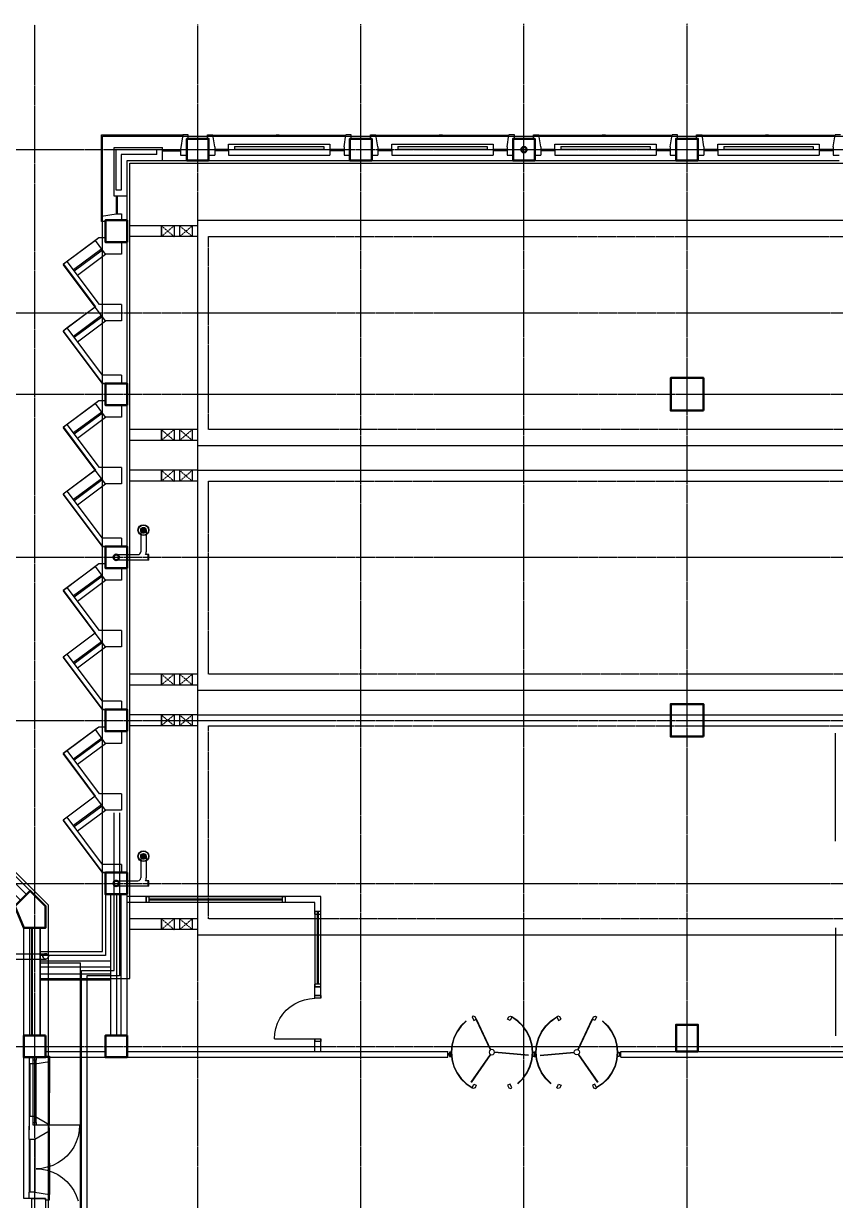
# Model space of a CAD drawing. Header units: millimetres. Extents: x -49883 to 71908, y -18440 to 67826.
# Drawn here: x -26738 to -11803, y 38443 to 60096 of the extents above; entities that cross this region are included whole.
import ezdxf

# ---------------------------------------------------------------- set-up
doc = ezdxf.new("R2010")
doc.units = ezdxf.units.MM
for name, pattern in [('PCENTRE', [50.8, 31.75, -6.35, 6.35, -6.35]), ('PCENTRE2', [28.575, 19.05, -3.175, 3.175, -3.175]), ('PDASHED', [19.05, 12.7, -6.35])]:
    doc.linetypes.add(name, pattern=pattern)
for name, color, linetype in [('Boundaries_and_building_grids', 140, 'PCENTRE2'), ('Fifth Floor - Roofs', 7, 'Continuous'), ('Fourth Floor - Curtain Walls', 1, 'Continuous'), ('Fourth Floor - Doors Windows and Openings', 1, 'Continuous'), ('Fourth Floor - Roofs', 2, 'Continuous'), ('Fourth Floor - Structural Members', 5, 'Continuous'), ('Third Floor - Curtain Walls', 1, 'Continuous'), ('Third Floor - Doors Windows and Openings', 1, 'Continuous'), ('Third Floor - Roofs', 2, 'Continuous'), ('Third Floor - Structural Members', 5, 'Continuous'), ('Third Floor - Walls', 3, 'Continuous')]:
    doc.layers.add(name, color=color, linetype=linetype)

# ---------------------------------------------------------------- blocks, each defined once
blk = doc.blocks.new('OffSetFullbore')
at = {"layer": 'Fourth Floor - Roofs', "linetype": 'Continuous'}
h = blk.add_hatch(dxfattribs=at)
h.set_pattern_fill('lines', color=256, scale=6.25, style=0)
h.set_pattern_definition([(0, (-14818.7696, 134.024), (0, 6.25), [])])
h.paths.add_polyline_path([(-550, -500, -1), (-450, -500, -1)])
at = {"layer": 'Fourth Floor - Roofs', "linetype": 'Continuous', "lineweight": -3}
for p, q in [((-600, 50), (0, 50)), ((-600, 50), (-600, -50)), ((-590, 50), (-590, -50)), ((-600, -50), (-541, -50)), ((-550, -500), (-550, -100)), ((-450, -500), (-450, -100)), ((0, -50), (-400, -50))]:
    blk.add_line(p, q, dxfattribs=at)
at = {"layer": 'Fourth Floor - Roofs', "linetype": 'Continuous'}
for radius in [100, 93.8, 50, 50]:
    blk.add_circle((-500, -500), radius, dxfattribs=at)
at = {"layer": 'Fourth Floor - Roofs', "linetype": 'Continuous', "lineweight": -3}
for centre, radius, start, end in [((0, 0), 50, 270, 90), ((-400, -100), 150, 160.5288, 180), ((-400, -100), 50, 90, 180)]:
    blk.add_arc(centre, radius, start, end, dxfattribs=at)
blk = doc.blocks.new('Roof Light Middle Block')
at = {"layer": 'Fourth Floor - Roofs', "color": 1, "linetype": 'Continuous', "lineweight": -3}
for p, q in [((-46250, 3850), (-47500, 3850)), ((-46925, 3850), (-46925, 3650)), ((-46250, 3850), (-1250, 3850)), ((-46250, -200), (-46250, 3850)), ((-46250, 3650), (-47500, 3650)), ((-46250, 100), (-47500, 100)), ((-46925, 100), (-46925, -100)), ((-46250, -100), (-47500, -100)), ((-1250, -200), (-46250, -200))]:
    blk.add_line(p, q, dxfattribs=at)
at = {"layer": 'Fourth Floor - Roofs', "color": 1, "linetype": 'PDASHED', "lineweight": -3}
for p, q in [((-46685, 3850), (-46920, 3650)), ((-46920, 3850), (-46920, 3650)), ((-46920, 3850), (-46685, 3650)), ((-46685, 3850), (-46685, 3650)), ((-46585, 3850), (-46585, 3650)), ((-46585, 3850), (-46350, 3650)), ((-46350, 3850), (-46585, 3650)), ((-46350, 3850), (-46350, 3650)), ((-46920, 100), (-46685, -100)), ((-46920, 100), (-46920, -100)), ((-46685, 100), (-46920, -100)), ((-46685, 100), (-46685, -100)), ((-46350, 100), (-46585, -100)), ((-46585, 100), (-46585, -100)), ((-46585, 100), (-46350, -100)), ((-46350, 100), (-46350, -100))]:
    blk.add_line(p, q, dxfattribs=at)
at = {"layer": 'Fourth Floor - Roofs', "color": 1, "linetype": 'PCENTRE', "lineweight": -3}
for p, q in [((-46050, 100), (-46050, 3650)), ((-46050, 3650), (-1450, 3650)), ((-1450, 100), (-46050, 100))]:
    blk.add_line(p, q, dxfattribs=at)
blk = doc.blocks.new('Roof Light Middle Block(1)')
at = {"layer": 'Fourth Floor - Roofs', "color": 1, "linetype": 'Continuous', "lineweight": -3}
for p, q in [((-46250, -200), (-46250, 3950)), ((-46250, 3950), (-1250, 3950)), ((-46250, 3850), (-47500, 3850)), ((-46925, 3850), (-46925, 3650)), ((-46250, 3650), (-47500, 3650)), ((-46250, 100), (-47500, 100)), ((-46925, 100), (-46925, -100)), ((-46250, -100), (-47500, -100)), ((-1250, -200), (-46250, -200))]:
    blk.add_line(p, q, dxfattribs=at)
at = {"layer": 'Fourth Floor - Roofs', "color": 1, "linetype": 'PDASHED', "lineweight": -3}
for p, q in [((-46920, 3850), (-46685, 3650)), ((-46920, 3850), (-46920, 3650)), ((-46685, 3850), (-46920, 3650)), ((-46685, 3850), (-46685, 3650)), ((-46585, 3850), (-46585, 3650)), ((-46350, 3850), (-46585, 3650)), ((-46585, 3850), (-46350, 3650)), ((-46350, 3850), (-46350, 3650)), ((-46685, 100), (-46920, -100)), ((-46920, 100), (-46685, -100)), ((-46920, 100), (-46920, -100)), ((-46685, 100), (-46685, -100)), ((-46350, 100), (-46585, -100)), ((-46585, 100), (-46350, -100)), ((-46585, 100), (-46585, -100)), ((-46350, 100), (-46350, -100))]:
    blk.add_line(p, q, dxfattribs=at)
at = {"layer": 'Fourth Floor - Roofs', "color": 1, "linetype": 'PCENTRE', "lineweight": -3}
for p, q in [((-46050, 3650), (-1450, 3650)), ((-46050, 100), (-46050, 3650)), ((-1450, 100), (-46050, 100))]:
    blk.add_line(p, q, dxfattribs=at)
blk = doc.blocks.new('100FullboreOnly')
at = {"layer": 'Fifth Floor - Roofs', "linetype": 'Continuous'}
h = blk.add_hatch(dxfattribs=at)
h.set_pattern_fill('lines', color=256, scale=6.25, style=0)
h.set_pattern_definition([(0, (-14929.808, 245.063), (0, 6.25), [])])
h.paths.add_polyline_path([(-550, -500, -1), (-450, -500, -1)])
at = {"layer": 'Fifth Floor - Roofs', "linetype": 'Continuous', "lineweight": -3}
for p, q in [((-535, -465), (-35, 35)), ((-465, -535), (35, -35))]:
    blk.add_line(p, q, dxfattribs=at)
blk.add_circle((0, 0), 50, dxfattribs=at)
at = {"layer": 'Fifth Floor - Roofs', "linetype": 'Continuous'}
for radius in [100, 93.8, 50, 50]:
    blk.add_circle((-500, -500), radius, dxfattribs=at)
at = {"layer": 'Fifth Floor - Roofs', "linetype": 'Continuous', "lineweight": -3}
blk.add_arc((0, 0), 50, 315, 135, dxfattribs=at)

msp = doc.modelspace()

# ---------------------------------------------------------------- linework, layer by layer
at = {"layer": 'Boundaries_and_building_grids', "color": 140, "linetype": 'PCENTRE', "lineweight": -3}
for p, q in [((-26533, -6274), (-26533, 60075)), ((-23533, -11774), (-23533, 60080)), ((-20533, -11774), (-20533, 60085)), ((-17533, -11774), (-17533, 60091)), ((-14533, -11774), (-14533, 60096)), ((-49883, 57776), (47817, 57776)), ((-49883, 54776), (47817, 54776)), ((-49883, 53276), (47817, 53276)), ((-49883, 50276), (47817, 50276)), ((-49883, 47276), (47817, 47276)), ((-49883, 44276), (47817, 44276)), ((-49883, 41276), (47817, 41276))]:
    msp.add_line(p, q, dxfattribs=at)
at = {"layer": 'Fifth Floor - Roofs', "color": 3, "linetype": 'Continuous'}
for p, q in [((-27679, 45276, 17250), (-26283, 43879, 17250)), ((-26283, 43879, 17250), (-26283, 34172, 17250))]:
    msp.add_line(p, q, dxfattribs=at)
at = {"layer": 'Fourth Floor - Curtain Walls', "color": 3, "linetype": 'Continuous', "lineweight": -3}
for p, q in [((-26633, 41076, 13800), (-26633, 40958, 13800)), ((-26533, 40958, 13800), (-26633, 40958, 13800)), ((-26533, 40958, 13800), (-26263, 41000, 13800)), ((-26333, 41099, 13800), (-26263, 41099, 13800)), ((-26263, 41099, 13800), (-26263, 41000, 13800)), ((-26634, 39989, 13800), (-26634, 39743, 13800)), ((-26533, 39989, 13800), (-26634, 39989, 13800)), ((-26265, 39835, 13800), (-26533, 39989, 13800)), ((-26634, 39562, 13800), (-26634, 39809, 13800)), ((-26265, 39717, 13800), (-26533, 39562, 13800)), ((-26265, 39776, 13800), (-26265, 39835, 13800)), ((-26265, 39776, 13800), (-26265, 39717, 13800)), ((-26533, 39562, 13800), (-26634, 39562, 13800)), ((-26633, 38476, 13800), (-26633, 38594, 13800)), ((-26533, 38594, 13800), (-26633, 38594, 13800)), ((-26533, 38594, 13800), (-26263, 38552, 13800)), ((-26263, 38452, 13800), (-26263, 38552, 13800)), ((-26333, 38452, 13800), (-26263, 38452, 13800))]:
    msp.add_line(p, q, dxfattribs=at)
at = {"layer": 'Fourth Floor - Curtain Walls', "color": 3, "linetype": 'Continuous', "lineweight": -3, "elevation": 13800}
msp.add_lwpolyline([(-26333, 38452), (-26333, 38476), (-26733, 38476), (-26733, 41076), (-26333, 41076), (-26333, 41099)], dxfattribs=at)
at = {"layer": 'Fourth Floor - Doors Windows and Openings', "color": 1, "linetype": 'Continuous', "lineweight": -3}
for p, q in [((-26633, 40958, 13800), (-26634, 39989, 13800)), ((-26614, 39989, 13800), (-26614, 40958, 13800)), ((-26533, 40958, 13800), (-26533, 39989, 13800)), ((-26263, 41000, 13800), (-26265, 39835, 13800)), ((-26265, 39717, 13800), (-26263, 38552, 13800)), ((-26634, 39562, 13800), (-26633, 38594, 13800)), ((-26614, 38594, 13800), (-26614, 39562, 13800)), ((-26533, 39562, 13800), (-26533, 38594, 13800))]:
    msp.add_line(p, q, dxfattribs=at)
at = {"layer": 'Fourth Floor - Roofs', "color": 3, "linetype": 'Continuous'}
for p, q in [((-25283, 43026, 13800), (-25283, 58026, 13800)), ((-25283, 58026, 13800), (23217, 58026, 13800))]:
    msp.add_line(p, q, dxfattribs=at)
at = {"layer": 'Fourth Floor - Roofs', "color": 3, "linetype": 'Continuous', "lineweight": -3}
for p, q in [((-24783, 57526, 13800), (22717, 57526, 13800)), ((-24783, 42526, 13800), (-24783, 57526, 13800)), ((-26433, 43026, 13800), (-25283, 43026, 13800)), ((-26433, 42526, 13800), (-24783, 42526, 13800))]:
    msp.add_line(p, q, dxfattribs=at)
at = {"layer": 'Fourth Floor - Roofs', "color": 1, "linetype": 'Continuous', "lineweight": -3}
for p, q in [((-25073, 42676, 13800), (-25073, 45576, 13800)), ((-24973, 45576, 13800), (-24973, 42576, 13800)), ((-26433, 42816, 13800), (-25693, 42816, 13800)), ((-25693, 36736, 13800), (-25693, 42816, 13800)), ((-25673, 36886, 13800), (-25673, 42676, 13800)), ((-25673, 42676, 13800), (-25073, 42676, 13800)), ((-24973, 42576, 13800), (-25573, 42576, 13800)), ((-25573, 42576, 13800), (-25573, 36986, 13800))]:
    msp.add_line(p, q, dxfattribs=at)
at = {"layer": 'Fourth Floor - Roofs', "color": 1, "linetype": 'Continuous', "lineweight": -3, "elevation": 13800}
msp.add_lwpolyline([(-25233, 56153), (-25352, 56153), (-26004, 55667), (-25417, 54881), (-26008, 54439), (-25288, 53476), (-25233, 53476), (-25233, 53153), (-25352, 53153), (-26004, 52667), (-25417, 51881), (-26008, 51439), (-25288, 50476), (-25233, 50476), (-25233, 50153), (-25352, 50153), (-26004, 49667), (-25421, 48878), (-26008, 48439), (-25288, 47476), (-25233, 47476), (-25233, 47153), (-25352, 47153), (-26004, 46667), (-25421, 45878), (-26008, 45439), (-25288, 44476), (-25233, 44476)], dxfattribs=at)
at = {"layer": 'Fourth Floor - Roofs', "linetype": 'Continuous', "lineweight": -3}
msp.add_circle((-26330, 42933, 13800), 50, dxfattribs=at)
at = {"layer": 'Fourth Floor - Structural Members', "color": 5, "linetype": 'Continuous'}
msp.add_line((-26733, 41476, 13800), (-26733, 43459, 13800), dxfattribs=at)
at = {"layer": 'Fourth Floor - Structural Members', "color": 8, "linetype": 'Continuous', "lineweight": 50, "elevation": 13800}
for points in [[(-23333, 57576), (-23733, 57576), (-23733, 57976), (-23333, 57976), (-23333, 57576)], [(-20333, 57576), (-20733, 57576), (-20733, 57976), (-20333, 57976), (-20333, 57576)], [(-17333, 57576), (-17733, 57576), (-17733, 57976), (-17333, 57976), (-17333, 57576)], [(-14333, 57576), (-14733, 57576), (-14733, 57976), (-14333, 57976), (-14333, 57576)], [(-24833, 56076), (-25233, 56076), (-25233, 56476), (-24833, 56476), (-24833, 56076)], [(-14233, 52976), (-14833, 52976), (-14833, 53576), (-14233, 53576), (-14233, 52976)], [(-24833, 53076), (-25233, 53076), (-25233, 53476), (-24833, 53476), (-24833, 53076)], [(-24833, 50076), (-25233, 50076), (-25233, 50476), (-24833, 50476), (-24833, 50076)], [(-24833, 47076), (-25233, 47076), (-25233, 47476), (-24833, 47476), (-24833, 47076)], [(-14233, 46976), (-14833, 46976), (-14833, 47576), (-14233, 47576), (-14233, 46976)], [(-24833, 44076), (-25233, 44076), (-25233, 44476), (-24833, 44476), (-24833, 44076)], [(-24833, 41076), (-25233, 41076), (-25233, 41476), (-24833, 41476), (-24833, 41076)]]:
    msp.add_lwpolyline(points, dxfattribs=at)
at = {"layer": 'Fourth Floor - Structural Members', "color": 5, "linetype": 'Continuous', "elevation": 13800}
for points in [[(-27488, 44872), (-26686, 44071), (-26792, 43965), (-27594, 44766)], [(-26583, 43459), (-26433, 43459), (-26433, 41476), (-26583, 41476)], [(-26583, 36976), (-26583, 38476), (-26333, 38476), (-26333, 38076), (-26433, 38076), (-26433, 36976)]]:
    msp.add_lwpolyline(points, close=True, dxfattribs=at)
at = {"layer": 'Fourth Floor - Structural Members', "color": 5, "linetype": 'Continuous', "lineweight": 50, "elevation": 13800}
msp.add_lwpolyline([(-26898, 43859), (-26616, 44141), (-26333, 43859), (-26333, 43459), (-26733, 43459)], close=True, dxfattribs=at)
at = {"layer": 'Fourth Floor - Structural Members', "color": 8, "linetype": 'Continuous', "lineweight": 50, "elevation": 13800}
msp.add_lwpolyline([(-14733, 41186), (-14733, 41676), (-14333, 41676), (-14333, 41186)], close=True, dxfattribs=at)
at = {"layer": 'Fourth Floor - Structural Members', "color": 5, "linetype": 'Continuous', "lineweight": 50, "elevation": 13800}
msp.add_lwpolyline([(-26333, 41476), (-26733, 41476), (-26733, 41076), (-26333, 41076), (-26333, 41476)], dxfattribs=at)
at = {"layer": 'Fourth Floor - Structural Members', "color": 8, "linetype": 'Continuous', "lineweight": 50}
for centre in [(-17533, 57776, 13800), (-25033, 50276, 13800), (-25033, 44276, 13800)]:
    msp.add_circle(centre, 50, dxfattribs=at)
at = {"layer": 'Third Floor - Curtain Walls', "color": 3, "linetype": 'Continuous'}
for p, q in [((-23809, 58046, 10350), (-23851, 57776, 10350)), ((-23709, 58046, 10350), (-23809, 58046, 10350)), ((-23709, 57976, 10350), (-23709, 58046, 10350)), ((-23356, 57976, 10350), (-23356, 58046, 10350)), ((-23356, 58046, 10350), (-23257, 58046, 10350)), ((-23222, 57826, 10350), (-23257, 58046, 10350)), ((-20843, 57826, 10350), (-20809, 58046, 10350)), ((-20709, 58046, 10350), (-20809, 58046, 10350)), ((-20709, 57976, 10350), (-20709, 58046, 10350)), ((-20356, 57976, 10350), (-20356, 58046, 10350)), ((-20356, 58046, 10350), (-20257, 58046, 10350)), ((-20222, 57826, 10350), (-20257, 58046, 10350)), ((-17843, 57826, 10350), (-17809, 58046, 10350)), ((-17709, 58046, 10350), (-17809, 58046, 10350)), ((-17709, 57976, 10350), (-17709, 58046, 10350)), ((-17356, 57976, 10350), (-17356, 58046, 10350)), ((-17356, 58046, 10350), (-17257, 58046, 10350)), ((-17222, 57826, 10350), (-17257, 58046, 10350)), ((-14843, 57826, 10350), (-14809, 58046, 10350)), ((-14709, 58046, 10350), (-14809, 58046, 10350)), ((-14709, 57976, 10350), (-14709, 58046, 10350)), ((-14356, 58046, 10350), (-14257, 58046, 10350)), ((-14356, 57976, 10350), (-14356, 58046, 10350)), ((-14222, 57826, 10350), (-14257, 58046, 10350)), ((-11843, 57826, 10350), (-11809, 58046, 10350)), ((-11709, 58046, 10350), (-11809, 58046, 10350)), ((-25073, 57816, 10350), (-24179, 57816, 10350)), ((-25073, 56922, 10350), (-25073, 57816, 10350)), ((-24179, 57576, 10350), (-24179, 57816, 10350)), ((-23733, 57576, 10350), (-23733, 57976, 10350)), ((-23733, 57976, 10350), (-23709, 57976, 10350)), ((-23356, 57976, 10350), (-23333, 57976, 10350)), ((-23333, 57976, 10350), (-23333, 57576, 10350)), ((-23222, 57826, 10350), (-23222, 57676, 10350)), ((-22855, 57836, 10350), (-22855, 57786, 10350)), ((-22855, 57836, 10350), (-21211, 57836, 10350)), ((-21211, 57836, 10350), (-21211, 57786, 10350)), ((-20843, 57826, 10350), (-20843, 57676, 10350)), ((-20733, 57976, 10350), (-20709, 57976, 10350)), ((-20733, 57576, 10350), (-20733, 57976, 10350)), ((-20356, 57976, 10350), (-20333, 57976, 10350)), ((-20333, 57976, 10350), (-20333, 57576, 10350)), ((-20222, 57826, 10350), (-20222, 57676, 10350)), ((-19855, 57836, 10350), (-18211, 57836, 10350)), ((-19855, 57836, 10350), (-19855, 57786, 10350)), ((-18211, 57836, 10350), (-18211, 57786, 10350)), ((-17843, 57826, 10350), (-17843, 57676, 10350)), ((-17733, 57976, 10350), (-17709, 57976, 10350)), ((-17733, 57576, 10350), (-17733, 57976, 10350)), ((-17356, 57976, 10350), (-17333, 57976, 10350)), ((-17333, 57976, 10350), (-17333, 57576, 10350)), ((-17222, 57826, 10350), (-17222, 57676, 10350)), ((-16855, 57836, 10350), (-16855, 57786, 10350)), ((-16855, 57836, 10350), (-15211, 57836, 10350)), ((-15211, 57836, 10350), (-15211, 57786, 10350)), ((-14843, 57826, 10350), (-14843, 57676, 10350)), ((-14733, 57576, 10350), (-14733, 57976, 10350)), ((-14733, 57976, 10350), (-14709, 57976, 10350)), ((-14356, 57976, 10350), (-14333, 57976, 10350)), ((-14333, 57976, 10350), (-14333, 57576, 10350)), ((-14222, 57826, 10350), (-14222, 57676, 10350)), ((-13855, 57836, 10350), (-12211, 57836, 10350)), ((-13855, 57836, 10350), (-13855, 57786, 10350)), ((-12211, 57836, 10350), (-12211, 57786, 10350)), ((-11843, 57826, 10350), (-11843, 57676, 10350)), ((-25033, 57776, 10350), (-24289, 57776, 10350)), ((-25033, 57032, 10350), (-25033, 57776, 10350)), ((-24289, 57686, 10350), (-24943, 57686, 10350)), ((-24943, 57686, 10350), (-24943, 57032, 10350)), ((-24289, 57686, 10350), (-24289, 57776, 10350)), ((-23851, 57776, 10350), (-23851, 57676, 10350)), ((-23851, 57676, 10350), (-23733, 57676, 10350)), ((-23333, 57676, 10350), (-23222, 57676, 10350)), ((-22965, 57776, 10350), (-22965, 57676, 10350)), ((-22965, 57676, 10350), (-21101, 57676, 10350)), ((-22855, 57786, 10350), (-21211, 57786, 10350)), ((-21101, 57776, 10350), (-21101, 57676, 10350)), ((-20843, 57676, 10350), (-20733, 57676, 10350)), ((-20333, 57676, 10350), (-20222, 57676, 10350)), ((-19965, 57776, 10350), (-19965, 57676, 10350)), ((-19965, 57676, 10350), (-18101, 57676, 10350)), ((-19855, 57786, 10350), (-18211, 57786, 10350)), ((-18101, 57776, 10350), (-18101, 57676, 10350)), ((-17843, 57676, 10350), (-17733, 57676, 10350)), ((-17333, 57676, 10350), (-17222, 57676, 10350)), ((-16965, 57776, 10350), (-16965, 57676, 10350)), ((-16965, 57676, 10350), (-15101, 57676, 10350)), ((-16855, 57786, 10350), (-15211, 57786, 10350)), ((-15101, 57776, 10350), (-15101, 57676, 10350)), ((-14843, 57676, 10350), (-14733, 57676, 10350)), ((-14333, 57676, 10350), (-14222, 57676, 10350)), ((-13965, 57776, 10350), (-13965, 57676, 10350)), ((-13965, 57676, 10350), (-12101, 57676, 10350)), ((-13855, 57786, 10350), (-12211, 57786, 10350)), ((-12101, 57776, 10350), (-12101, 57676, 10350)), ((-11843, 57676, 10350), (-11733, 57676, 10350)), ((-24833, 56476, 10350), (-24833, 57576, 10350)), ((-24833, 57576, 10350), (-23733, 57576, 10350)), ((-23333, 57576, 10350), (-20733, 57576, 10350)), ((-20333, 57576, 10350), (-17733, 57576, 10350)), ((-17333, 57576, 10350), (-14733, 57576, 10350)), ((-14333, 57576, 10350), (-11733, 57576, 10350)), ((-24943, 57032, 10350), (-25033, 57032, 10350)), ((-24833, 56922, 10350), (-25073, 56922, 10350)), ((-25303, 56552, 10350), (-25033, 56594, 10350)), ((-25303, 56452, 10350), (-25303, 56552, 10350)), ((-25033, 56594, 10350), (-24933, 56594, 10350)), ((-24933, 56594, 10350), (-24933, 56476, 10350)), ((-25233, 56452, 10350), (-25303, 56452, 10350)), ((-24833, 56476, 10350), (-25233, 56476, 10350)), ((-25233, 56476, 10350), (-25233, 56452, 10350)), ((-25352, 56153, 10350), (-25417, 56105, 10350)), ((-25228, 55853, 10350), (-25417, 56105, 10350)), ((-25233, 56153, 10350), (-25352, 56153, 10350)), ((-24933, 56076, 10350), (-24933, 55853, 10350)), ((-25933, 55719, 10350), (-26008, 55663, 10350)), ((-25233, 54626, 10350), (-26008, 55663, 10350)), ((-25339, 54926, 10350), (-25933, 55719, 10350)), ((-24933, 55853, 10350), (-25228, 55853, 10350)), ((-24933, 54926, 10350), (-25339, 54926, 10350)), ((-24933, 54926, 10350), (-24933, 54626, 10350)), ((-24933, 54626, 10350), (-25233, 54626, 10350)), ((-25933, 54495, 10350), (-26008, 54439, 10350)), ((-25288, 53476, 10350), (-26008, 54439, 10350)), ((-25283, 53626, 10350), (-25933, 54495, 10350)), ((-24933, 53626, 10350), (-25283, 53626, 10350)), ((-24933, 53626, 10350), (-24933, 53476, 10350)), ((-24833, 53476, 10350), (-25288, 53476, 10350)), ((-25352, 53153, 10350), (-25417, 53105, 10350)), ((-25228, 52853, 10350), (-25417, 53105, 10350)), ((-25233, 53153, 10350), (-25352, 53153, 10350)), ((-24933, 53076, 10350), (-24933, 52853, 10350)), ((-24933, 52853, 10350), (-25228, 52853, 10350)), ((-25933, 52719, 10350), (-26008, 52663, 10350)), ((-25233, 51626, 10350), (-26008, 52663, 10350)), ((-25339, 51926, 10350), (-25933, 52719, 10350)), ((-24933, 51926, 10350), (-25339, 51926, 10350)), ((-24933, 51926, 10350), (-24933, 51626, 10350)), ((-24933, 51626, 10350), (-25233, 51626, 10350)), ((-25933, 51495, 10350), (-26008, 51439, 10350)), ((-25288, 50476, 10350), (-26008, 51439, 10350)), ((-25283, 50626, 10350), (-25933, 51495, 10350)), ((-24833, 50476, 10350), (-25288, 50476, 10350)), ((-24933, 50626, 10350), (-25283, 50626, 10350)), ((-24933, 50626, 10350), (-24933, 50476, 10350)), ((-25352, 50153, 10350), (-25417, 50105, 10350)), ((-25228, 49853, 10350), (-25417, 50105, 10350)), ((-25233, 50153, 10350), (-25352, 50153, 10350)), ((-24933, 50076, 10350), (-24933, 49853, 10350)), ((-24933, 49853, 10350), (-25228, 49853, 10350)), ((-25933, 49719, 10350), (-26008, 49663, 10350)), ((-25233, 48626, 10350), (-26008, 49663, 10350)), ((-25339, 48926, 10350), (-25933, 49719, 10350)), ((-24933, 48926, 10350), (-25339, 48926, 10350)), ((-24933, 48926, 10350), (-24933, 48626, 10350)), ((-24933, 48626, 10350), (-25233, 48626, 10350)), ((-25933, 48495, 10350), (-26008, 48439, 10350)), ((-25288, 47476, 10350), (-26008, 48439, 10350)), ((-25283, 47626, 10350), (-25933, 48495, 10350)), ((-24833, 47476, 10350), (-25288, 47476, 10350)), ((-24933, 47626, 10350), (-25283, 47626, 10350)), ((-24933, 47626, 10350), (-24933, 47476, 10350)), ((-25352, 47153, 10350), (-25417, 47105, 10350)), ((-25228, 46853, 10350), (-25417, 47105, 10350)), ((-25233, 47153, 10350), (-25352, 47153, 10350)), ((-24933, 47076, 10350), (-24933, 46853, 10350)), ((-24933, 46853, 10350), (-25228, 46853, 10350)), ((-25933, 46719, 10350), (-26008, 46663, 10350)), ((-25233, 45626, 10350), (-26008, 46663, 10350)), ((-25339, 45926, 10350), (-25933, 46719, 10350)), ((-24933, 45926, 10350), (-25339, 45926, 10350)), ((-24933, 45926, 10350), (-24933, 45626, 10350)), ((-25933, 45495, 10350), (-26008, 45439, 10350)), ((-25283, 44626, 10350), (-25933, 45495, 10350)), ((-24933, 45626, 10350), (-25233, 45626, 10350)), ((-25288, 44476, 10350), (-26008, 45439, 10350)), ((-24933, 44626, 10350), (-25283, 44626, 10350)), ((-24933, 44626, 10350), (-24933, 44476, 10350)), ((-24833, 44476, 10350), (-25288, 44476, 10350)), ((-25133, 44076, 10350), (-25233, 44076, 10350)), ((-25233, 44076, 10350), (-25233, 42952, 10350)), ((-25233, 42952, 10350), (-26433, 42952, 10350))]:
    msp.add_line(p, q, dxfattribs=at)
at = {"layer": 'Third Floor - Curtain Walls', "color": 3, "linetype": 'Continuous', "elevation": 10350}
for points in [[(-22965, 57776), (-22965, 57876), (-21101, 57876), (-21101, 57776)], [(-19965, 57776), (-19965, 57876), (-18101, 57876), (-18101, 57776)], [(-16965, 57776), (-16965, 57876), (-15101, 57876), (-15101, 57776)], [(-13965, 57776), (-13965, 57876), (-12101, 57876), (-12101, 57776)], [(-24833, 53476), (-24833, 56076), (-25233, 56076), (-25233, 56153)], [(-24833, 50476), (-24833, 53076), (-25233, 53076), (-25233, 53153)], [(-24833, 47476), (-24833, 50076), (-25233, 50076), (-25233, 50153)], [(-24833, 44476), (-24833, 47076), (-25233, 47076), (-25233, 47153)]]:
    msp.add_lwpolyline(points, dxfattribs=at)
at = {"layer": 'Third Floor - Doors Windows and Openings', "color": 1, "linetype": 'Continuous'}
for p, q in [((-25303, 58046, 10350), (-23809, 58046, 10350)), ((-25303, 56552, 10350), (-25303, 58046, 10350)), ((-23257, 58046, 10350), (-22092, 58044, 10350)), ((-22033, 58044, 10350), (-22092, 58044, 10350)), ((-22033, 58044, 10350), (-21974, 58044, 10350)), ((-21974, 58044, 10350), (-20809, 58046, 10350)), ((-20257, 58046, 10350), (-19092, 58044, 10350)), ((-19033, 58044, 10350), (-19092, 58044, 10350)), ((-19033, 58044, 10350), (-18974, 58044, 10350)), ((-18974, 58044, 10350), (-17809, 58046, 10350)), ((-17257, 58046, 10350), (-16092, 58044, 10350)), ((-16033, 58044, 10350), (-16092, 58044, 10350)), ((-16033, 58044, 10350), (-15974, 58044, 10350)), ((-15974, 58044, 10350), (-14809, 58046, 10350)), ((-14257, 58046, 10350), (-13092, 58044, 10350)), ((-13033, 58044, 10350), (-13092, 58044, 10350)), ((-13033, 58044, 10350), (-12974, 58044, 10350)), ((-12974, 58044, 10350), (-11809, 58046, 10350)), ((-24179, 57776, 10350), (-23851, 57776, 10350)), ((-24179, 57756, 10350), (-23851, 57756, 10350)), ((-22965, 57776, 10350), (-23222, 57776, 10350)), ((-22965, 57756, 10350), (-23222, 57756, 10350)), ((-22246, 57676, 10350), (-22246, 57675, 10350)), ((-21819, 57676, 10350), (-21819, 57675, 10350)), ((-20843, 57776, 10350), (-21101, 57776, 10350)), ((-20843, 57756, 10350), (-21101, 57756, 10350)), ((-19965, 57776, 10350), (-20222, 57776, 10350)), ((-19965, 57756, 10350), (-20222, 57756, 10350)), ((-19246, 57676, 10350), (-19246, 57675, 10350)), ((-18819, 57676, 10350), (-18819, 57675, 10350)), ((-17843, 57776, 10350), (-18101, 57776, 10350)), ((-17843, 57756, 10350), (-18101, 57756, 10350)), ((-16965, 57776, 10350), (-17222, 57776, 10350)), ((-16965, 57756, 10350), (-17222, 57756, 10350)), ((-16246, 57676, 10350), (-16246, 57675, 10350)), ((-15819, 57676, 10350), (-15819, 57675, 10350)), ((-14843, 57776, 10350), (-15101, 57776, 10350)), ((-14843, 57756, 10350), (-15101, 57756, 10350)), ((-13965, 57776, 10350), (-14222, 57776, 10350)), ((-13965, 57756, 10350), (-14222, 57756, 10350)), ((-13246, 57676, 10350), (-13246, 57675, 10350)), ((-12819, 57676, 10350), (-12819, 57675, 10350)), ((-11843, 57776, 10350), (-12101, 57776, 10350)), ((-11843, 57756, 10350), (-12101, 57756, 10350)), ((-24179, 57576, 10350), (-23733, 57576, 10350)), ((-25033, 56922, 10350), (-25033, 56594, 10350)), ((-25013, 56922, 10350), (-25013, 56594, 10350)), ((-24833, 56476, 10350), (-24833, 56922, 10350)), ((-25417, 56105, 10350), (-25933, 55719, 10350)), ((-25300, 55949, 10350), (-25816, 55564, 10350)), ((-25804, 55548, 10350), (-25288, 55933, 10350)), ((-25745, 55467, 10350), (-25228, 55853, 10350)), ((-25421, 54878, 10350), (-25933, 54495, 10350)), ((-25305, 54722, 10350), (-25816, 54339, 10350)), ((-25804, 54323, 10350), (-25293, 54706, 10350)), ((-25744, 54243, 10350), (-25233, 54626, 10350)), ((-24933, 53626, 10350), (-25283, 53626, 10350)), ((-25417, 53105, 10350), (-25933, 52719, 10350)), ((-25300, 52949, 10350), (-25816, 52564, 10350)), ((-25804, 52548, 10350), (-25288, 52933, 10350)), ((-25745, 52467, 10350), (-25228, 52853, 10350)), ((-25421, 51878, 10350), (-25933, 51495, 10350)), ((-25305, 51722, 10350), (-25816, 51339, 10350)), ((-25804, 51323, 10350), (-25293, 51706, 10350)), ((-25744, 51243, 10350), (-25233, 51626, 10350)), ((-25417, 50105, 10350), (-25933, 49719, 10350)), ((-25300, 49949, 10350), (-25816, 49564, 10350)), ((-25804, 49548, 10350), (-25288, 49933, 10350)), ((-25745, 49467, 10350), (-25228, 49853, 10350)), ((-25421, 48878, 10350), (-25933, 48495, 10350)), ((-25305, 48722, 10350), (-25816, 48339, 10350)), ((-25804, 48323, 10350), (-25293, 48706, 10350)), ((-25744, 48243, 10350), (-25233, 48626, 10350)), ((-25417, 47105, 10350), (-25933, 46719, 10350)), ((-11803, 45052, 10350), (-11803, 47042, 10350)), ((-25300, 46949, 10350), (-25816, 46564, 10350)), ((-25804, 46548, 10350), (-25288, 46933, 10350)), ((-25745, 46467, 10350), (-25228, 46853, 10350)), ((-25421, 45878, 10350), (-25933, 45495, 10350)), ((-25305, 45722, 10350), (-25816, 45339, 10350)), ((-25804, 45323, 10350), (-25293, 45706, 10350)), ((-25744, 45243, 10350), (-25233, 45626, 10350)), ((-24483, 44033, 10350), (-24483, 43923, 10350)), ((-24433, 44033, 10350), (-21974, 44033, 10350)), ((-21974, 43983, 10350), (-24433, 43983, 10350)), ((-24433, 43973, 10350), (-21974, 43973, 10350)), ((-21974, 43923, 10350), (-24433, 43923, 10350)), ((-21378, 43761, 10350), (-21378, 43711, 10350)), ((-21328, 42422, 10350), (-21328, 43761, 10350)), ((-21318, 43761, 10350), (-21318, 42422, 10350)), ((-21268, 43711, 10350), (-21268, 43761, 10350)), ((-21378, 43711, 10350), (-21378, 42422, 10350)), ((-21268, 42422, 10350), (-21268, 43711, 10350)), ((-11803, 43459, 10350), (-11803, 41469, 10350)), ((-21268, 42372, 10350), (-21378, 42372, 10350))]:
    msp.add_line(p, q, dxfattribs=at)
at = {"layer": 'Third Floor - Doors Windows and Openings'}
for p, q in [((-21831, 42008, 10350), (-21750, 42062, 10350)), ((-21750, 42062, 10350), (-21663, 42105, 10350)), ((-21663, 42105, 10350), (-21571, 42136, 10350)), ((-21571, 42136, 10350), (-21475, 42155, 10350)), ((-21475, 42155, 10350), (-21378, 42162, 10350)), ((-22023, 41789, 10350), (-21969, 41870, 10350)), ((-21969, 41870, 10350), (-21905, 41943, 10350)), ((-21905, 41943, 10350), (-21831, 42008, 10350)), ((-17650, 41744, 10350), (-17759, 41818, 10350)), ((-17646, 41749, 10350), (-17756, 41823, 10350)), ((-17037, 41749, 10350), (-16928, 41823, 10350)), ((-17033, 41744, 10350), (-16925, 41818, 10350)), ((-22116, 41514, 10350), (-22097, 41609, 10350)), ((-22097, 41609, 10350), (-22066, 41702, 10350)), ((-22066, 41702, 10350), (-22023, 41789, 10350)), ((-18692, 41656, 10350), (-18769, 41548, 10350)), ((-18687, 41652, 10350), (-18764, 41545, 10350)), ((-18597, 41749, 10350), (-18692, 41656, 10350)), ((-18593, 41744, 10350), (-18687, 41652, 10350)), ((-17556, 41652, 10350), (-17650, 41744, 10350)), ((-17552, 41656, 10350), (-17646, 41749, 10350)), ((-17480, 41545, 10350), (-17556, 41652, 10350)), ((-17475, 41548, 10350), (-17552, 41656, 10350)), ((-17209, 41548, 10350), (-17132, 41656, 10350)), ((-17204, 41545, 10350), (-17127, 41652, 10350)), ((-17132, 41656, 10350), (-17037, 41749, 10350)), ((-17127, 41652, 10350), (-17033, 41744, 10350)), ((-16090, 41744, 10350), (-15996, 41652, 10350)), ((-16086, 41749, 10350), (-15992, 41656, 10350)), ((-15996, 41652, 10350), (-15920, 41545, 10350)), ((-15992, 41656, 10350), (-15915, 41548, 10350)), ((-22123, 41417, 10350), (-22116, 41514, 10350)), ((-18825, 41429, 10350), (-18860, 41301, 10350)), ((-18820, 41426, 10350), (-18854, 41300, 10350)), ((-18769, 41548, 10350), (-18825, 41429, 10350)), ((-18764, 41545, 10350), (-18820, 41426, 10350)), ((-17424, 41426, 10350), (-17480, 41545, 10350)), ((-17418, 41429, 10350), (-17475, 41548, 10350)), ((-17389, 41300, 10350), (-17424, 41426, 10350)), ((-17384, 41301, 10350), (-17418, 41429, 10350)), ((-17300, 41301, 10350), (-17265, 41429, 10350)), ((-17294, 41300, 10350), (-17260, 41426, 10350)), ((-17265, 41429, 10350), (-17209, 41548, 10350)), ((-17260, 41426, 10350), (-17204, 41545, 10350)), ((-15920, 41545, 10350), (-15864, 41426, 10350)), ((-15915, 41548, 10350), (-15858, 41429, 10350)), ((-15864, 41426, 10350), (-15829, 41300, 10350)), ((-15858, 41429, 10350), (-15824, 41301, 10350)), ((-18860, 41301, 10350), (-18872, 41169, 10350)), ((-18872, 41169, 10350), (-18860, 41037, 10350)), ((-18854, 41300, 10350), (-18866, 41169, 10350)), ((-18866, 41169, 10350), (-18854, 41038, 10350)), ((-18165, 41194, 10350), (-18172, 41169, 10350)), ((-18165, 41194, 10350), (-18172, 41169, 10350)), ((-18172, 41169, 10350), (-18165, 41144, 10350)), ((-18172, 41169, 10350), (-18165, 41144, 10350)), ((-18147, 41212, 10350), (-18165, 41194, 10350)), ((-18147, 41212, 10350), (-18165, 41194, 10350)), ((-18165, 41144, 10350), (-18147, 41125, 10350)), ((-18165, 41144, 10350), (-18147, 41125, 10350)), ((-18122, 41219, 10350), (-18147, 41212, 10350)), ((-18122, 41219, 10350), (-18147, 41212, 10350)), ((-18097, 41212, 10350), (-18122, 41219, 10350)), ((-18097, 41212, 10350), (-18122, 41219, 10350)), ((-18079, 41194, 10350), (-18097, 41212, 10350)), ((-18079, 41194, 10350), (-18097, 41212, 10350)), ((-18097, 41125, 10350), (-18079, 41144, 10350)), ((-18097, 41125, 10350), (-18079, 41144, 10350)), ((-18072, 41169, 10350), (-18079, 41194, 10350)), ((-18072, 41169, 10350), (-18079, 41194, 10350)), ((-18079, 41144, 10350), (-18072, 41169, 10350)), ((-18079, 41144, 10350), (-18072, 41169, 10350)), ((-17378, 41169, 10350), (-17389, 41300, 10350)), ((-17389, 41038, 10350), (-17378, 41169, 10350)), ((-17372, 41169, 10350), (-17384, 41301, 10350)), ((-17384, 41037, 10350), (-17372, 41169, 10350)), ((-17312, 41169, 10350), (-17300, 41301, 10350)), ((-17300, 41037, 10350), (-17312, 41169, 10350)), ((-17306, 41169, 10350), (-17294, 41300, 10350)), ((-17294, 41038, 10350), (-17306, 41169, 10350)), ((-16612, 41169, 10350), (-16605, 41194, 10350)), ((-16612, 41169, 10350), (-16605, 41194, 10350)), ((-16605, 41144, 10350), (-16612, 41169, 10350)), ((-16605, 41144, 10350), (-16612, 41169, 10350)), ((-16605, 41194, 10350), (-16587, 41212, 10350)), ((-16605, 41194, 10350), (-16587, 41212, 10350)), ((-16587, 41125, 10350), (-16605, 41144, 10350)), ((-16587, 41125, 10350), (-16605, 41144, 10350)), ((-16587, 41212, 10350), (-16562, 41219, 10350)), ((-16587, 41212, 10350), (-16562, 41219, 10350)), ((-16562, 41219, 10350), (-16537, 41212, 10350)), ((-16562, 41219, 10350), (-16537, 41212, 10350)), ((-16537, 41212, 10350), (-16519, 41194, 10350)), ((-16537, 41212, 10350), (-16519, 41194, 10350)), ((-16519, 41144, 10350), (-16537, 41125, 10350)), ((-16519, 41144, 10350), (-16537, 41125, 10350)), ((-16519, 41194, 10350), (-16512, 41169, 10350)), ((-16519, 41194, 10350), (-16512, 41169, 10350)), ((-16512, 41169, 10350), (-16519, 41144, 10350)), ((-16512, 41169, 10350), (-16519, 41144, 10350)), ((-15829, 41300, 10350), (-15818, 41169, 10350)), ((-15818, 41169, 10350), (-15829, 41038, 10350)), ((-15824, 41301, 10350), (-15812, 41169, 10350)), ((-15812, 41169, 10350), (-15824, 41037, 10350)), ((-18860, 41037, 10350), (-18825, 40909, 10350)), ((-18854, 41038, 10350), (-18820, 40911, 10350)), ((-18147, 41125, 10350), (-18122, 41119, 10350)), ((-18147, 41125, 10350), (-18122, 41119, 10350)), ((-18122, 41119, 10350), (-18097, 41125, 10350)), ((-18122, 41119, 10350), (-18097, 41125, 10350)), ((-17424, 40911, 10350), (-17389, 41038, 10350)), ((-17418, 40909, 10350), (-17384, 41037, 10350)), ((-17265, 40909, 10350), (-17300, 41037, 10350)), ((-17260, 40911, 10350), (-17294, 41038, 10350)), ((-16562, 41119, 10350), (-16587, 41125, 10350)), ((-16562, 41119, 10350), (-16587, 41125, 10350)), ((-16537, 41125, 10350), (-16562, 41119, 10350)), ((-16537, 41125, 10350), (-16562, 41119, 10350)), ((-15829, 41038, 10350), (-15864, 40911, 10350)), ((-15824, 41037, 10350), (-15858, 40909, 10350)), ((-18825, 40909, 10350), (-18769, 40789, 10350)), ((-18820, 40911, 10350), (-18764, 40792, 10350)), ((-18769, 40789, 10350), (-18692, 40681, 10350)), ((-18764, 40792, 10350), (-18687, 40685, 10350)), ((-17556, 40685, 10350), (-17480, 40792, 10350)), ((-17552, 40681, 10350), (-17475, 40789, 10350)), ((-17480, 40792, 10350), (-17424, 40911, 10350)), ((-17475, 40789, 10350), (-17418, 40909, 10350)), ((-17209, 40789, 10350), (-17265, 40909, 10350)), ((-17204, 40792, 10350), (-17260, 40911, 10350)), ((-17132, 40681, 10350), (-17209, 40789, 10350)), ((-17127, 40685, 10350), (-17204, 40792, 10350)), ((-15920, 40792, 10350), (-15996, 40685, 10350)), ((-15915, 40789, 10350), (-15992, 40681, 10350)), ((-15864, 40911, 10350), (-15920, 40792, 10350)), ((-15858, 40909, 10350), (-15915, 40789, 10350)), ((-18692, 40681, 10350), (-18597, 40589, 10350)), ((-18687, 40685, 10350), (-18593, 40593, 10350)), ((-18597, 40589, 10350), (-18488, 40514, 10350)), ((-18593, 40593, 10350), (-18485, 40519, 10350)), ((-17650, 40593, 10350), (-17556, 40685, 10350)), ((-17646, 40589, 10350), (-17552, 40681, 10350)), ((-17037, 40589, 10350), (-17132, 40681, 10350)), ((-17033, 40593, 10350), (-17127, 40685, 10350)), ((-16090, 40593, 10350), (-16199, 40519, 10350)), ((-16086, 40589, 10350), (-16196, 40514, 10350)), ((-15996, 40685, 10350), (-16090, 40593, 10350)), ((-15992, 40681, 10350), (-16086, 40589, 10350)), ((-25715, 39721, 10350), (-25735, 39619, 10350)), ((-25708, 39826, 10350), (-25715, 39721, 10350)), ((-25815, 39426, 10350), (-25873, 39339, 10350)), ((-25769, 39520, 10350), (-25815, 39426, 10350)), ((-25735, 39619, 10350), (-25769, 39520, 10350)), ((-25942, 39260, 10350), (-26021, 39191, 10350)), ((-25873, 39339, 10350), (-25942, 39260, 10350)), ((-26403, 39033, 10350), (-26508, 39026, 10350)), ((-26508, 39026, 10350), (-26403, 39019, 10350)), ((-26301, 39053, 10350), (-26403, 39033, 10350)), ((-26403, 39019, 10350), (-26301, 38998, 10350)), ((-26202, 39087, 10350), (-26301, 39053, 10350)), ((-26301, 38998, 10350), (-26202, 38965, 10350)), ((-26108, 39133, 10350), (-26202, 39087, 10350)), ((-26021, 39191, 10350), (-26108, 39133, 10350)), ((-26202, 38965, 10350), (-26108, 38919, 10350)), ((-26108, 38919, 10350), (-26021, 38860, 10350)), ((-26021, 38860, 10350), (-25942, 38791, 10350)), ((-25942, 38791, 10350), (-25873, 38713, 10350)), ((-25873, 38713, 10350), (-25815, 38626, 10350)), ((-25815, 38626, 10350), (-25769, 38532, 10350)), ((-25769, 38532, 10350), (-25735, 38433, 10350))]:
    msp.add_line(p, q, dxfattribs=at)
at = {"layer": 'Third Floor - Doors Windows and Openings', "ltscale": 25}
for p, q in [((-18465, 41834, 10350), (-18488, 41823, 10350)), ((-18488, 41823, 10350), (-18455, 41755, 10350)), ((-18432, 41822, 10350), (-18465, 41834, 10350)), ((-18410, 41776, 10350), (-18432, 41822, 10350)), ((-17834, 41776, 10350), (-17812, 41822, 10350)), ((-17812, 41822, 10350), (-17779, 41834, 10350)), ((-17756, 41823, 10350), (-17788, 41755, 10350)), ((-17779, 41834, 10350), (-17756, 41823, 10350)), ((-16905, 41834, 10350), (-16928, 41823, 10350)), ((-16928, 41823, 10350), (-16895, 41755, 10350)), ((-16872, 41822, 10350), (-16905, 41834, 10350)), ((-16850, 41776, 10350), (-16872, 41822, 10350)), ((-16274, 41776, 10350), (-16252, 41822, 10350)), ((-16252, 41822, 10350), (-16219, 41834, 10350)), ((-16196, 41823, 10350), (-16228, 41755, 10350)), ((-16219, 41834, 10350), (-16196, 41823, 10350)), ((-18455, 41755, 10350), (-18410, 41776, 10350)), ((-18413, 41775, 10350), (-18407, 41777, 10350)), ((-18146, 41213, 10350), (-18413, 41775, 10350)), ((-18141, 41215, 10350), (-18407, 41777, 10350)), ((-17788, 41755, 10350), (-17834, 41776, 10350)), ((-16895, 41755, 10350), (-16850, 41776, 10350)), ((-16543, 41215, 10350), (-16276, 41777, 10350)), ((-16538, 41213, 10350), (-16271, 41775, 10350)), ((-16271, 41775, 10350), (-16276, 41777, 10350)), ((-16228, 41755, 10350), (-16274, 41776, 10350)), ((-18146, 41213, 10350), (-18141, 41215, 10350)), ((-17450, 41117, 10350), (-18072, 41168, 10350)), ((-18072, 41162, 10350), (-18072, 41168, 10350)), ((-17450, 41111, 10350), (-18072, 41162, 10350)), ((-17234, 41117, 10350), (-16612, 41168, 10350)), ((-17233, 41111, 10350), (-16611, 41162, 10350)), ((-16611, 41162, 10350), (-16612, 41168, 10350)), ((-16538, 41213, 10350), (-16543, 41215, 10350)), ((-18153, 41129, 10350), (-18507, 40616, 10350)), ((-18148, 41126, 10350), (-18502, 40612, 10350)), ((-18148, 41126, 10350), (-18153, 41129, 10350)), ((-16536, 41126, 10350), (-16531, 41129, 10350)), ((-16536, 41126, 10350), (-16181, 40612, 10350)), ((-16531, 41129, 10350), (-16176, 40616, 10350)), ((-18488, 40514, 10350), (-18455, 40583, 10350)), ((-18465, 40503, 10350), (-18488, 40514, 10350)), ((-18432, 40515, 10350), (-18465, 40503, 10350)), ((-18455, 40583, 10350), (-18410, 40561, 10350)), ((-18410, 40561, 10350), (-18432, 40515, 10350)), ((-17788, 40583, 10350), (-17834, 40561, 10350)), ((-17834, 40561, 10350), (-17812, 40515, 10350)), ((-17812, 40515, 10350), (-17779, 40503, 10350)), ((-17756, 40514, 10350), (-17788, 40583, 10350)), ((-17779, 40503, 10350), (-17756, 40514, 10350)), ((-16928, 40514, 10350), (-16895, 40583, 10350)), ((-16905, 40503, 10350), (-16928, 40514, 10350)), ((-16872, 40515, 10350), (-16905, 40503, 10350)), ((-16895, 40583, 10350), (-16850, 40561, 10350)), ((-16850, 40561, 10350), (-16872, 40515, 10350)), ((-16228, 40583, 10350), (-16274, 40561, 10350)), ((-16274, 40561, 10350), (-16252, 40515, 10350)), ((-16252, 40515, 10350), (-16219, 40503, 10350)), ((-16196, 40514, 10350), (-16228, 40583, 10350)), ((-16219, 40503, 10350), (-16196, 40514, 10350))]:
    msp.add_line(p, q, dxfattribs=at)
at = {"layer": 'Third Floor - Doors Windows and Openings', "linetype": 'Continuous'}
for p, q in [((-22123, 41417, 10350), (-21378, 41417, 10350)), ((-26558, 39876, 10350), (-26558, 41026, 10350)), ((-26533, 39876, 10350), (-26533, 41026, 10350)), ((-26508, 39876, 10350), (-26508, 41026, 10350)), ((-25708, 39826, 10350), (-26508, 39826, 10350))]:
    msp.add_line(p, q, dxfattribs=at)
at = {"layer": 'Third Floor - Doors Windows and Openings', "color": 1, "linetype": 'Continuous', "elevation": 10350}
for points in [[(-27417, 44943), (-26616, 44141), (-26898, 43859)], [(-24433, 44033), (-24433, 43923), (-24483, 43923), (-24483, 44033), (-24433, 44033)], [(-21924, 44033), (-21924, 43923), (-21974, 43923), (-21974, 44033), (-21924, 44033)], [(-21268, 43761), (-21378, 43761), (-21378, 43711), (-21268, 43711), (-21268, 43761)], [(-21268, 42422), (-21378, 42422), (-21378, 42372), (-21268, 42372), (-21268, 42422)]]:
    msp.add_lwpolyline(points, dxfattribs=at)
at = {"layer": 'Third Floor - Doors Windows and Openings', "linetype": 'Continuous', "elevation": 10350}
for points in [[(-21268, 42162), (-21378, 42162), (-21378, 42212), (-21268, 42212), (-21268, 42162)], [(-21268, 41367), (-21378, 41367), (-21378, 41417), (-21268, 41417), (-21268, 41367)], [(-26558, 41026), (-26558, 41076), (-26508, 41076), (-26508, 41026), (-26558, 41026)], [(-26558, 39826), (-26558, 39876), (-26508, 39876), (-26508, 39826), (-26558, 39826)]]:
    msp.add_lwpolyline(points, dxfattribs=at)
at = {"layer": 'Third Floor - Doors Windows and Openings', "elevation": 10350}
for points in [[(-18932, 41146), (-18902, 41146), (-18902, 41116), (-18932, 41116)], [(-18902, 41093), (-18872, 41093), (-18872, 41169), (-18902, 41169)], [(-17342, 41093), (-17372, 41093), (-17372, 41169), (-17342, 41169)], [(-17342, 41093), (-17312, 41093), (-17312, 41169), (-17342, 41169)], [(-15782, 41093), (-15812, 41093), (-15812, 41169), (-15782, 41169)], [(-15752, 41146), (-15782, 41146), (-15782, 41116), (-15752, 41116)]]:
    msp.add_lwpolyline(points, close=True, dxfattribs=at)
at = {"layer": 'Third Floor - Roofs', "linetype": 'Continuous', "lineweight": -3}
msp.add_circle((-26330, 42933, 10350), 50, dxfattribs=at)
at = {"layer": 'Third Floor - Structural Members', "color": 5, "linetype": 'Continuous', "elevation": 10350}
for points in [[(-23333, 57576), (-23733, 57576), (-23733, 57976), (-23333, 57976), (-23333, 57576)], [(-20333, 57576), (-20733, 57576), (-20733, 57976), (-20333, 57976), (-20333, 57576)], [(-17333, 57576), (-17733, 57576), (-17733, 57976), (-17333, 57976), (-17333, 57576)], [(-14333, 57576), (-14733, 57576), (-14733, 57976), (-14333, 57976), (-14333, 57576)], [(-24833, 56076), (-25233, 56076), (-25233, 56476), (-24833, 56476), (-24833, 56076)], [(-14233, 52976), (-14833, 52976), (-14833, 53576), (-14233, 53576), (-14233, 52976)], [(-24833, 53076), (-25233, 53076), (-25233, 53476), (-24833, 53476), (-24833, 53076)], [(-24833, 50076), (-25233, 50076), (-25233, 50476), (-24833, 50476), (-24833, 50076)], [(-24833, 47076), (-25233, 47076), (-25233, 47476), (-24833, 47476), (-24833, 47076)], [(-14233, 46976), (-14833, 46976), (-14833, 47576), (-14233, 47576), (-14233, 46976)], [(-24833, 44076), (-25233, 44076), (-25233, 44476), (-24833, 44476), (-24833, 44076)], [(-26333, 41476), (-26733, 41476), (-26733, 41076), (-26333, 41076), (-26333, 41476)], [(-24833, 41076), (-25233, 41076), (-25233, 41476), (-24833, 41476), (-24833, 41076)]]:
    msp.add_lwpolyline(points, dxfattribs=at)
for points in [[(-26898, 43859), (-26616, 44141), (-26333, 43859), (-26333, 43459), (-26733, 43459)], [(-14733, 41186), (-14733, 41676), (-14333, 41676), (-14333, 41186)]]:
    msp.add_lwpolyline(points, close=True, dxfattribs=at)
at = {"layer": 'Third Floor - Structural Members', "color": 5, "linetype": 'Continuous', "lineweight": -3}
for centre in [(-17533, 57776, 10350), (-25033, 50276, 10350), (-25033, 44276, 10350)]:
    msp.add_circle(centre, 50, dxfattribs=at)
at = {"layer": 'Third Floor - Walls', "color": 3, "linetype": 'Continuous'}
for p, q in [((-24833, 50186, 10350), (-24833, 50076, 10350)), ((-25133, 41476, 10350), (-25133, 44076, 10350)), ((-25133, 44076, 10350), (-25023, 44076, 10350)), ((-25023, 41476, 10350), (-25023, 44076, 10350)), ((-24833, 44076, 10350), (-24943, 44076, 10350)), ((-24943, 41476, 10350), (-24943, 44076, 10350)), ((-24833, 41476, 10350), (-24833, 44076, 10350)), ((-26733, 41476, 10350), (-26733, 43459, 10350)), ((-26733, 43459, 10350), (-26623, 43459, 10350)), ((-26623, 41476, 10350), (-26623, 43459, 10350)), ((-26573, 43459, 10350), (-26433, 43459, 10350)), ((-26573, 41476, 10350), (-26573, 43459, 10350)), ((-26433, 41476, 10350), (-26433, 43459, 10350)), ((-26433, 42952, 10350), (-26433, 42742, 10350)), ((-26433, 42852, 10350), (-25133, 42852, 10350)), ((-26433, 42742, 10350), (-25133, 42742, 10350)), ((-26433, 42614, 10350), (-25133, 42614, 10350)), ((-26433, 42614, 10350), (-26433, 42504, 10350)), ((-26433, 42504, 10350), (-25133, 42504, 10350)), ((-26733, 41476, 10350), (-26623, 41476, 10350)), ((-26573, 41476, 10350), (-26433, 41476, 10350)), ((-25133, 41476, 10350), (-25023, 41476, 10350)), ((-24833, 41476, 10350), (-24943, 41476, 10350)), ((-26333, 41186, 10350), (-25233, 41186, 10350)), ((-26333, 41186, 10350), (-26333, 41076, 10350)), ((-25233, 41076, 10350), (-25233, 41186, 10350)), ((-24833, 41186, 10350), (-24833, 41076, 10350)), ((-24833, 41186, 10350), (-18932, 41186, 10350)), ((-18932, 41076, 10350), (-18932, 41186, 10350)), ((-15752, 41186, 10350), (-9243, 41186, 10350)), ((-15752, 41076, 10350), (-15752, 41186, 10350)), ((-26333, 41076, 10350), (-25233, 41076, 10350)), ((-24833, 41076, 10350), (-18932, 41076, 10350)), ((-15752, 41076, 10350), (-6843, 41076, 10350))]:
    msp.add_line(p, q, dxfattribs=at)
at = {"layer": 'Third Floor - Walls', "color": 2, "linetype": 'Continuous'}
for p, q in [((-21268, 44033, 10350), (-24833, 44033, 10350)), ((-21268, 43711, 10350), (-21268, 44033, 10350)), ((-21378, 43923, 10350), (-24833, 43923, 10350)), ((-21378, 43711, 10350), (-21378, 43923, 10350)), ((-21378, 42162, 10350), (-21378, 42422, 10350)), ((-21268, 42162, 10350), (-21268, 42422, 10350)), ((-21268, 42212, 10350), (-21378, 42212, 10350)), ((-21378, 41186, 10350), (-21378, 41417, 10350)), ((-21378, 41417, 10350), (-21378, 41367, 10350)), ((-21268, 41367, 10350), (-21378, 41367, 10350)), ((-21268, 41186, 10350), (-21268, 41417, 10350)), ((-21268, 41417, 10350), (-21268, 41367, 10350))]:
    msp.add_line(p, q, dxfattribs=at)

# ---------------------------------------------------------------- block references
at = {"layer": 'Fifth Floor - Roofs', "color": 1, "linetype": 'Continuous', "lineweight": -3, "xscale": -1, "rotation": 225}
msp.add_blockref('100FullboreOnly', (-26330, 42933, 17250), dxfattribs=at)
at = {"layer": 'Fourth Floor - Roofs', "color": 1, "linetype": 'PDASHED', "lineweight": -3}
for name, p in [('Roof Light Middle Block(1)', (22717, 52526, 13800)), ('Roof Light Middle Block', (22717, 48026, 13800)), ('Roof Light Middle Block', (22717, 43526, 13800))]:
    msp.add_blockref(name, p, dxfattribs=at)
at = {"layer": 'Fourth Floor - Roofs', "color": 1, "linetype": 'Continuous', "lineweight": -3, "rotation": 180}
for p in [(-25033, 50276, 13800), (-25033, 44276, 13800)]:
    msp.add_blockref('OffSetFullbore', p, dxfattribs=at)

doc.saveas('drawing.dxf')
